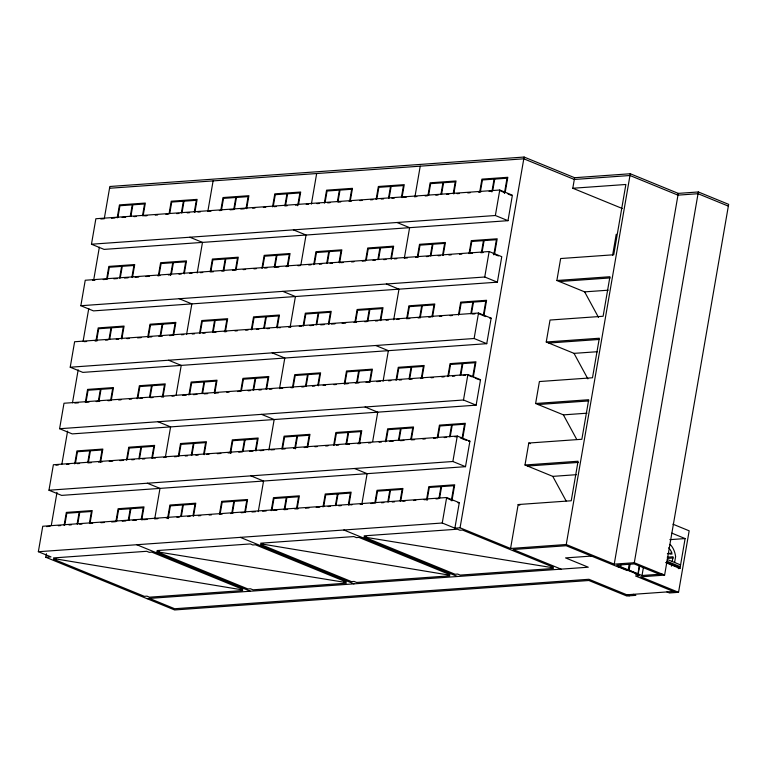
<?xml version="1.0" encoding="UTF-8"?>
<svg xmlns="http://www.w3.org/2000/svg" width="767" height="767" viewBox="0 0 767 767"><rect width="100%" height="100%" fill="white"/><g stroke="black" fill="none" stroke-linecap="round" stroke-linejoin="round"><path stroke-width="1.15" d="M38.35 551.722L42.751 526.248L446.653 497.524L459.28 502.692L454.879 528.175L442.252 523.008L38.35 551.722L50.977 556.89L45.799 557.254L46.413 553.716M48.973 490.218L53.374 464.744L457.276 436.03L469.903 441.188L465.502 466.672L61.6 495.386L48.973 490.218L452.875 461.504L465.502 466.672M59.596 428.724L63.997 403.241L467.899 374.526L480.525 379.694L476.125 405.168L72.223 433.892L59.596 428.724L463.498 400L476.125 405.168M70.219 367.22L74.62 341.746L478.522 313.022L491.148 318.19L486.748 343.674L82.846 372.388L70.219 367.22L474.121 338.506L486.748 343.674M80.842 305.726L85.242 280.243L489.145 251.528L501.771 256.696L497.371 282.17L93.469 310.884L80.842 305.726L484.744 277.002L497.371 282.17M91.465 244.222L95.865 218.739L499.768 190.024L512.394 195.192L507.994 220.675L104.091 249.39L91.465 244.222L495.367 215.508L507.994 220.675M51.303 525.424L56.998 492.414M61.887 464.121L67.592 431.112M72.481 402.819L78.176 369.809M83.066 341.516L88.771 308.507M93.651 280.214L99.355 247.204M104.446 217.732L109.844 186.496L524.101 157.043L574.617 177.714L630.282 173.754L678.277 193.389L698.344 191.961L728.65 204.358L664.606 575.116L640.656 576.822L678.546 592.316L689.169 530.822L672.937 524.177M64.092 525.385L66.336 512.404L92.222 510.563L89.988 523.545M74.715 463.882L76.959 450.91L102.845 449.069L100.611 462.041M85.338 402.387L87.582 389.406L113.468 387.565L111.234 400.547M95.961 340.884L98.205 327.912L124.091 326.071L121.857 339.043M106.584 279.389L108.828 266.408L134.714 264.567L132.48 277.549M117.207 217.886L119.451 204.904L145.337 203.063L143.103 216.045M64.821 524.868L66.834 513.238L79.126 512.366L77.122 523.995M75.444 463.364L77.457 451.744L89.749 450.862L87.745 462.491M86.067 401.87L88.08 390.24L100.372 389.368L98.368 400.997M96.69 340.366L98.694 328.736L110.994 327.864L108.991 339.493M107.313 278.872L109.317 267.242L121.617 266.37L119.614 277.99M117.936 217.368L119.94 205.738L132.24 204.866L130.237 216.495M77.764 523.947L79.778 512.318L91.426 511.493L89.423 523.123M88.387 462.443L90.401 450.823L102.049 449.989L100.046 461.619M99.01 400.949L101.023 389.32L112.672 388.495L110.669 400.115M109.633 339.445L111.646 327.816L123.295 326.991L121.282 338.621M120.256 277.951L122.269 266.322L133.918 265.487L131.905 277.117M130.879 216.447L132.892 204.818L144.541 203.993L142.528 215.623M115.875 521.704L118.118 508.722L144.004 506.882L141.77 519.863M126.497 460.2L128.741 447.228L154.627 445.387L152.393 458.359M137.12 398.706L139.364 385.724L165.25 383.883L163.016 396.865M147.743 337.202L149.987 324.23L175.873 322.389L173.639 335.361M158.366 275.708L160.61 262.726L186.496 260.885L184.262 273.867M169.191 213.025L171.233 201.222L197.119 199.382L194.885 212.363M116.603 521.186L118.617 509.556L143.208 507.812L141.205 519.441M127.226 459.682L129.24 448.062L153.831 446.308L151.828 457.937M137.849 398.188L139.862 386.558L164.454 384.813L162.451 396.434M148.472 336.684L150.485 325.055L175.077 323.31L173.074 334.939M159.095 275.19L161.108 263.56L185.7 261.806L183.696 273.435M169.718 213.686L171.731 202.057L196.323 200.312L194.319 211.941M128.252 520.362L130.265 508.732M138.875 458.858L140.888 447.228M149.498 397.354L151.511 385.734M160.121 335.86L162.134 324.23M170.542 275.526L172.757 262.726M181.367 212.862L183.38 201.232M128.904 520.314L130.908 508.684M139.527 458.81L141.531 447.18M150.15 397.316L152.154 385.686M160.773 335.812L162.777 324.182M171.396 274.308L173.4 262.688M182.019 212.814L184.022 201.184M154.704 519L159.987 488.397L147.36 483.229M165.327 457.506L170.61 426.893L157.983 421.725M176.151 394.823L181.233 365.389L168.606 360.231M186.573 334.498L191.855 303.895L179.229 298.727M197.196 273.004L202.478 242.391L189.852 237.224M207.819 211.5L213.101 180.897M167.657 518.022L169.9 505.041L195.786 503.2L193.552 516.181M178.28 456.518L180.523 443.547L206.409 441.706L204.175 454.678M188.903 395.024L191.146 382.043L217.032 380.202L214.798 393.183M199.525 333.52L201.769 320.548L227.655 318.708L225.421 331.68M210.148 272.026L212.392 259.045L238.278 257.204L236.044 270.185M220.771 210.522L223.015 197.541L248.901 195.7L246.667 208.682M168.184 518.665L170.399 505.875L182.69 505.002L180.686 516.632M179.008 456.001L181.022 444.381L193.313 443.499L191.309 455.128M189.631 394.506L191.645 382.877L203.936 382.004L201.932 393.634M200.254 333.003L202.267 321.373L214.559 320.501L212.555 332.13M210.877 271.508L212.89 259.879L225.182 259.006L223.178 270.626M221.5 210.005L223.513 198.375L235.805 197.502L233.801 209.132M181.328 516.584L183.342 504.954L194.991 504.13L192.987 515.76M191.951 455.08L193.965 443.46L205.614 442.626L203.61 454.256M202.574 393.586L204.588 381.956L216.236 381.132L214.233 392.752M213.197 332.082L215.211 320.453L226.859 319.628L224.856 331.258M223.82 270.588L225.834 258.958L237.482 258.124L235.479 269.754M234.443 209.084L236.457 197.455L248.105 196.63L246.102 208.26M219.439 514.341L221.682 501.359L247.568 499.518L245.335 512.5M230.062 452.837L232.305 439.865L258.191 438.024L255.957 450.996M240.685 391.343L242.928 378.361L268.814 376.52L266.58 389.502M251.308 329.839L253.551 316.867L279.437 315.026L277.203 327.998M261.93 268.345L264.174 255.363L290.06 253.522L287.826 266.504M272.553 206.841L274.797 193.859L300.683 192.018L298.651 203.821M220.167 513.823L222.181 502.193L246.773 500.448L244.769 512.078M230.589 453.489L232.804 440.699L257.396 438.945L255.392 450.574M241.413 390.825L243.427 379.195L268.019 377.45L266.015 389.07M252.036 329.321L254.05 317.691L278.642 315.946L276.638 327.576M262.659 267.827L264.673 256.197L289.264 254.443L287.261 266.072M273.282 206.323L275.295 194.693L299.887 192.948L297.682 205.738M231.816 512.998L233.83 501.369M242.439 451.495L244.452 439.865M253.062 389.991L255.075 378.371M263.685 328.497L265.698 316.867M274.308 266.993L276.321 255.363M284.931 205.498L286.944 193.869M232.468 512.95L234.472 501.321M243.091 451.447L245.095 439.817M253.714 389.952L255.718 378.323M264.337 328.449L266.341 316.819M274.96 266.945L276.964 255.325M285.583 205.451L287.587 193.821M258.268 511.637L263.551 481.034L250.924 475.866M268.891 450.143L274.174 419.53L261.547 414.362M279.514 388.639L284.797 358.026L272.17 352.868M290.137 327.135L295.42 296.532L282.793 291.364M300.961 264.462L306.043 235.028L293.416 229.86M311.383 204.137L316.666 173.534M271.221 510.659L273.464 497.678L299.36 495.837L297.117 508.818M281.844 449.155L284.087 436.183L309.973 434.343L307.74 447.314M292.467 387.661L294.71 374.68L320.596 372.839L318.363 385.82M303.09 326.157L305.333 313.185L331.219 311.344L328.985 324.316M313.713 264.663L315.956 251.681L341.842 249.841L339.608 262.822M324.336 203.159L326.579 190.178L352.465 188.337L350.231 201.318M271.949 510.141L273.963 498.512L286.254 497.639L284.25 509.269M282.572 448.637L284.586 437.017L296.877 436.135L294.873 447.765M293.195 387.143L295.209 375.514L307.5 374.641L305.496 386.271M303.818 325.639L305.832 314.01L318.123 313.137L316.119 324.767M314.441 264.145L316.455 252.516L328.746 251.643L326.742 263.263M325.064 202.641L327.078 191.012L339.369 190.139L337.365 201.769M284.893 509.221L286.906 497.591L298.555 496.767L296.551 508.396M295.314 448.887L297.529 436.097L309.178 435.263L307.174 446.893M306.138 386.223L308.152 374.593L319.801 373.769L317.797 385.389M316.761 324.719L318.775 313.089L330.424 312.265L328.42 323.895M327.384 263.225L329.398 251.595L341.047 250.761L339.043 262.391M338.007 201.721L340.021 190.091L351.67 189.267L349.666 200.896M323.003 506.977L325.246 493.996L351.142 492.155L348.899 505.137M333.626 445.474L335.869 432.502L361.765 430.661L359.522 443.633M344.249 383.979L346.492 370.998L372.388 369.157L370.145 382.139M354.872 322.476L357.115 309.504L383.011 307.663L380.768 320.635M365.495 260.981L367.738 248L393.634 246.159L391.391 259.141M376.118 199.478L378.361 186.496L404.257 184.655L402.013 197.637M323.732 506.46L325.745 494.83L350.337 493.085L348.333 504.715M334.354 444.956L336.368 433.336L360.96 431.581L358.956 443.211M344.977 383.462L346.991 371.832L371.583 370.087L369.579 381.707M355.6 321.958L357.614 310.328L382.206 308.583L380.202 320.213M366.223 260.464L368.237 248.834L392.829 247.079L390.825 258.709M376.846 198.96L378.86 187.33L403.452 185.585L401.448 197.215M335.38 505.635L337.394 494.006M346.003 444.131L348.017 432.502M356.626 382.628L358.64 371.007M367.249 321.133L369.263 309.504M377.872 259.63L379.886 248M388.495 198.135L390.508 186.506M336.032 505.587L338.036 493.958M346.655 444.083L348.659 432.454M357.278 382.589L359.282 370.96M367.901 321.085L369.905 309.456M378.524 259.582L380.528 247.962M389.147 198.087L391.151 186.458M361.832 504.274L367.115 473.67L354.488 468.503M372.657 441.6L377.738 412.167L365.111 406.999M383.078 381.276L388.361 350.663L375.734 345.505M393.701 319.772L398.984 289.169L386.357 284.001M404.324 258.278L409.607 227.665L396.98 222.497M414.947 196.774L420.23 166.171M374.785 503.296L377.028 490.314L402.924 488.474L400.681 501.455M385.408 441.792L387.651 428.82L413.547 426.979L411.304 439.951M396.031 380.298L398.274 367.316L424.17 365.476L421.927 378.457M406.654 318.794L408.897 305.822L434.793 303.981L432.55 316.953M417.277 257.3L419.52 244.318L445.416 242.477L443.173 255.459M428.101 194.617L430.143 182.814L456.039 180.974L453.796 193.955M375.514 502.778L377.527 491.148L389.818 490.276L387.814 501.906M386.137 441.274L388.15 429.654L400.441 428.772L398.437 440.402M396.76 379.78L398.773 368.15L411.064 367.278L409.06 378.908M407.382 318.276L409.396 306.647L421.687 305.774L419.683 317.404M418.005 256.782L420.019 245.152L432.31 244.28L430.306 255.9M428.628 195.278L430.642 183.649L442.933 182.776L440.929 194.406M388.466 501.858L390.47 490.228L402.119 489.404L400.115 501.033M399.089 440.354L401.093 428.734L412.742 427.9L410.738 439.529M409.703 378.86L411.716 367.23L423.365 366.405L421.361 378.026M420.326 317.356L422.339 305.726L433.988 304.902L431.984 316.531M430.949 255.862L432.962 244.232L444.611 243.398L442.607 255.028M441.571 194.358L443.585 182.728L455.234 181.904L453.23 193.533M426.567 499.614L428.811 486.633L454.706 484.792L452.051 500.132M437.19 438.11L439.433 425.139L465.329 423.298L462.674 438.628M447.813 376.616L450.056 363.635L475.952 361.794L473.297 377.134M458.436 315.112L460.679 302.14L486.575 300.29L483.919 315.63M469.059 253.618L471.302 240.637L497.198 238.796L494.542 254.136M479.682 192.114L481.925 179.133L507.821 177.292L505.165 192.632M427.094 500.257L429.309 487.467L453.901 485.722L451.293 500.832M437.919 437.593L439.932 425.973L464.524 424.218L462.118 438.178M448.542 376.098L450.555 364.469L475.147 362.724L472.74 376.674M459.165 314.595L461.178 302.965L485.77 301.22L483.363 315.17M469.788 253.1L471.801 241.471L496.393 239.716L493.785 254.836M480.41 191.597L482.424 179.967L507.016 178.222L504.408 193.332M438.954 498.272L440.958 486.642M449.577 436.768L451.581 425.139M460.2 375.264L462.204 363.644M470.823 313.77L472.827 302.14M481.446 252.266L483.45 240.637M491.868 191.932L494.073 179.142M439.596 498.224L441.61 486.594M450.219 436.72L452.233 425.091M460.842 375.226L462.856 363.596M471.465 313.722L473.479 302.093M482.088 252.218L484.102 240.598M492.711 190.724L494.725 179.095M442.252 523.008L446.653 497.524M452.875 461.504L457.276 436.03M463.498 400L467.899 374.526M474.121 338.506L478.522 313.022M484.744 277.002L489.145 251.528M495.367 215.508L499.768 190.024M454.879 528.175L460.056 527.801L524.101 157.043M460.056 527.801L510.573 548.472L518.166 504.542L571.242 500.765L578.069 461.235L524.992 465.003L528.789 443.038L581.865 439.27L588.692 399.732L535.615 403.509L539.412 381.544L592.488 377.767L599.315 338.228L546.238 342.005L550.035 320.04L603.111 316.263L609.938 276.734L556.861 280.501L560.658 258.537L613.734 254.769L625.872 184.483L572.796 188.251L574.617 177.714M612.593 255.325L616.237 234.242M510.573 548.472L566.247 544.512L630.282 173.754M566.247 544.512L614.233 564.148L678.277 193.389M620.944 564.416L620.551 566.727L617.962 566.909L566.18 545.73L513.104 549.498L561.089 569.133M628.096 570.437L629.093 564.656M618.279 566.89L627.118 570.504L629.065 570.37L630.062 564.589M614.233 564.148L634.299 562.719L698.344 191.961M639.304 565.893L637.904 573.984L629.065 570.37M639.63 565.864L638.23 573.956L635.642 574.147L639.429 575.691L635.546 575.969L675.957 592.498M659.495 574.262L634.232 563.937L616.764 565.174L642.017 575.509L643.436 567.273M671.413 566.161L671.815 563.812M672.218 561.473L673.033 556.784L667.223 557.197M674.605 562.46L675.622 556.602A29.798 19.913 -67.8 0 0 670.08 544.378M678.239 568.568L679.965 568.443L685.123 538.568L671.863 533.142M109.537 188.26L523.794 158.807L574.31 179.468L629.985 175.509L677.97 195.144L698.037 193.715L728.343 206.112M100.793 218.998L104.341 218.748M111.445 218.24L115.002 217.991M122.106 217.483L125.654 217.234M133.947 216.639L136.315 216.476M144.599 215.882L146.967 215.719M155.26 215.124L157.628 214.961M165.912 214.367L168.28 214.204M176.573 213.609L178.941 213.447M187.225 212.852L189.593 212.689M197.896 212.095L200.273 211.922M208.605 211.337L210.992 211.165M219.324 210.57L221.701 210.407M230.033 209.813L233.609 209.554M240.752 209.046L244.318 208.797M252.65 208.202L255.037 208.03M263.369 207.445L265.746 207.272M274.078 206.678L276.465 206.505M284.797 205.92L287.174 205.748M295.506 205.153L297.893 204.99M306.225 204.396L308.602 204.223M316.934 203.629L319.321 203.466M327.653 202.871L330.031 202.699M338.362 202.105L340.74 201.942M349.081 201.347L351.459 201.175M359.79 200.59L362.168 200.417M370.499 199.823L372.887 199.65M381.218 199.065L383.596 198.893M391.927 198.298L394.315 198.126M406.194 197.282L401.381 197.023M414.487 196.697L416.855 196.525M425.139 195.94L427.507 195.767M435.8 195.182L438.168 195.01M446.452 194.425L448.82 194.252M457.113 193.667L459.481 193.495M467.765 192.91L470.133 192.738M478.426 192.153L480.794 191.98M489.078 191.395L491.446 191.223M92.539 280.329L94.907 280.166M103.19 279.572L106.747 279.322M113.852 278.814L117.399 278.565M124.503 278.057L128.06 277.807M135.165 277.299L138.712 277.05M145.816 276.542L149.373 276.293M157.657 275.698L160.025 275.535M168.318 274.941L170.686 274.778M178.97 274.183L181.338 274.02M189.65 273.426L192.038 273.253M200.369 272.668L202.747 272.496M211.078 271.901L213.466 271.729M221.797 271.144L224.175 270.972M232.506 270.377L234.894 270.214M243.225 269.62L245.603 269.447M253.935 268.853L256.312 268.69M264.653 268.095L267.031 267.923M275.363 267.328L278.929 267.079M286.072 266.571L288.459 266.398L287.194 265.881M297.98 265.727L300.357 265.555M308.698 264.96L311.076 264.797M319.408 264.203L321.785 264.03M330.117 263.436L332.504 263.273M340.836 262.678L343.213 262.506M351.545 261.911L353.932 261.748M362.264 261.154L364.641 260.981M372.973 260.397L375.36 260.224M383.692 259.63L386.069 259.457M394.391 258.872L396.76 258.7M405.043 258.115L407.411 257.942M415.704 257.357L418.073 257.185M426.356 256.6L428.724 256.427M438.197 255.756L440.565 255.584M448.858 254.999L451.226 254.826M459.51 254.241L461.878 254.069M470.171 253.484L472.539 253.311M480.823 252.727L483.191 252.554M559.392 281.537L610.11 277.932M556.861 280.501L584.646 291.872L608.183 290.194M84.284 341.66L86.652 341.497M94.935 340.903L97.304 340.74M105.597 340.145L107.965 339.982M116.248 339.388L118.617 339.225M126.91 338.63L129.278 338.468M137.561 337.873L141.118 337.624M148.223 337.116L151.77 336.866M158.874 336.358L162.431 336.109M169.536 335.601L173.083 335.352M181.415 334.757L183.792 334.585M192.124 334L194.502 333.827M202.843 333.233L205.22 333.06M213.552 332.475L215.93 332.303M224.271 331.708L226.649 331.545M234.98 330.951L237.358 330.778M245.689 330.184L248.077 330.021M256.408 329.427L258.786 329.254M267.117 328.659L269.505 328.497M280.214 327.73L276.571 327.384M288.545 327.135L290.933 326.972M299.264 326.378L301.642 326.205M309.973 325.62L313.55 325.361M320.692 324.853L324.259 324.604M331.402 324.096L334.978 323.837M342.12 323.329L345.687 323.08M354.018 322.485L356.396 322.313M364.737 321.728L367.115 321.555M375.447 320.961L377.824 320.788M386.137 320.203L388.505 320.031M396.788 319.446L399.156 319.273M407.45 318.688L409.818 318.516M418.101 317.931L420.469 317.759M428.763 317.174L431.131 317.001M439.414 316.416L441.782 316.244M450.076 315.659L452.444 315.486M472.568 314.058L474.936 313.885M489.854 318.286L491.148 318.19M548.769 343.041L599.487 339.436M546.238 342.005L574.023 353.366L597.56 351.698M74.84 403.078L78.397 402.828M85.501 402.32L89.049 402.071M96.153 401.563L99.71 401.314M107.994 400.719L110.362 400.556M118.655 399.962L121.023 399.799M129.307 399.204L131.675 399.041M139.968 398.447L142.336 398.284M150.62 397.69L152.988 397.527M161.281 396.932L163.649 396.769L162.383 396.251M171.981 396.175L174.358 396.002M182.69 395.408L186.266 395.158M193.409 394.65L196.975 394.391M204.118 393.883L207.694 393.634M214.837 393.126L218.403 392.867M226.735 392.282L229.122 392.11M237.454 391.515L239.831 391.352M248.163 390.758L250.55 390.585M258.882 389.991L261.259 389.828M269.591 389.233L271.969 389.061M280.31 388.466L282.687 388.303M291.019 387.709L293.397 387.536M301.728 386.952L304.115 386.779M312.447 386.185L314.825 386.012M323.156 385.427L325.544 385.255M333.875 384.66L336.253 384.497M344.584 383.903L348.16 383.644M355.303 383.136L358.87 382.886M366.012 382.378L369.589 382.119M376.693 381.621L380.25 381.362M388.533 380.777L390.902 380.605M399.195 380.02L401.563 379.847M409.846 379.262L412.215 379.09M420.508 378.505L422.876 378.332M431.159 377.748L433.528 377.575M441.821 376.99L444.189 376.818M452.472 376.233L454.841 376.06M463.134 375.475L465.502 375.303M479.231 379.78L480.525 379.694M538.146 404.535L588.864 400.93M535.615 403.509L563.4 414.87L587.033 413.192M55.933 465.166L58.302 465.003M66.585 464.409L68.953 464.246M77.246 463.651L79.615 463.489M87.898 462.894L91.455 462.645M98.559 462.137L102.107 461.887M109.211 461.379L112.768 461.13M119.873 460.622L123.42 460.373M131.713 459.778L134.081 459.615M142.365 459.021L144.733 458.858M155.404 458.1L151.761 457.746M163.735 457.506L166.123 457.333M174.454 456.739L176.832 456.576M185.163 455.982L187.541 455.809M195.882 455.214L198.26 455.052M206.591 454.457L208.969 454.285M217.301 453.69L220.877 453.441M228.02 452.933L231.586 452.683M238.729 452.175L242.305 451.916M249.448 451.408L253.014 451.159M260.157 450.651L263.733 450.392M270.876 449.884L274.442 449.635M282.774 449.04L285.161 448.868M293.493 448.283L295.87 448.11M304.202 447.516L306.589 447.343M314.921 446.758L317.298 446.586M325.63 445.991L328.017 445.819M336.349 445.234L338.726 445.061M347.058 444.467L349.436 444.304M357.777 443.709L360.154 443.537L358.889 443.019M368.438 442.952L370.806 442.78M379.099 442.195L381.467 442.022M389.751 441.437L393.308 441.178M400.412 440.68L403.96 440.421M412.253 439.836L414.621 439.664M422.905 439.079L425.273 438.906M433.566 438.321L435.934 438.149M444.218 437.564L446.586 437.391M454.879 436.807L457.247 436.634M468.608 441.284L469.903 441.188M527.523 466.039L578.241 462.434M524.992 465.003L552.777 476.374L576.314 474.696M46.49 526.584L50.047 526.335M58.33 525.74L60.698 525.577M68.992 524.983L71.36 524.82M79.643 524.225L82.011 524.062M90.305 523.468L92.673 523.305M100.956 522.711L104.513 522.461M111.618 521.953L115.165 521.704M122.269 521.196L125.826 520.946M132.931 520.438L136.478 520.189M143.592 519.681L147.159 519.422M155.5 518.837L157.877 518.665M166.209 518.07L168.587 517.907M176.918 517.313L179.305 517.14M187.637 516.546L190.015 516.383M198.346 515.788L200.733 515.616M209.065 515.021L211.443 514.858M219.774 514.264L222.162 514.091M230.493 513.507L232.871 513.334M241.202 512.739L243.58 512.567M251.921 511.982L255.488 511.723M262.63 511.215L266.207 510.966M273.349 510.458L276.916 510.199M284.058 509.691L287.625 509.441M294.768 508.933L298.344 508.674M305.487 508.166L309.053 507.917M316.196 507.409L319.772 507.15M328.103 506.565L330.481 506.393M338.813 505.798L341.2 505.635M351.9 504.868L348.266 504.523M360.183 504.283L362.551 504.111M370.844 503.526L373.213 503.353M381.496 502.768L383.864 502.596M392.158 502.011L394.526 501.839M402.809 501.254L405.177 501.081M413.471 500.496L415.839 500.324M424.122 499.739L427.679 499.48M435.963 498.895L438.331 498.723M457.985 502.788L459.28 502.692M56.029 558.951L53.441 559.143L144.369 596.333L146.957 596.151L149.488 597.186L242.698 590.561L240.167 589.526L56.029 558.951L53.508 557.925L146.718 551.291L149.239 552.326L151.828 552.144L242.755 589.344L240.167 589.526M157.005 551.78L159.594 551.588L157.072 550.562L250.282 543.928L252.803 544.963L255.392 544.781L346.32 581.98L343.731 582.163L157.005 551.78L247.933 588.97L250.521 588.788L253.052 589.823L346.262 583.198L343.731 582.163M263.158 544.225L260.569 544.417L351.497 581.607L354.086 581.424L356.617 582.46L449.826 575.835L447.295 574.799L263.158 544.225L260.636 543.199L353.846 536.564L356.367 537.6L358.956 537.418L449.884 574.617L447.295 574.799M364.133 537.053L366.722 536.862L364.2 535.836L457.41 529.201L459.932 530.237L462.52 530.055L553.448 567.254L550.859 567.436L364.133 537.053L455.061 574.243L457.659 574.061L460.181 575.097L553.391 568.472L550.859 567.436M669.831 539.661L685.123 538.568M591.434 556.065L565.547 557.906L588.279 567.206L146.833 598.586M667.376 553.716L671.882 552.93A26.701 17.842 -67.8 0 0 668.671 547.811M669.802 554.148L672.122 553.985M667.434 558.395L673.234 557.983M642.017 575.509L662.084 574.08M626.831 594.78L673.436 591.472M678.546 592.316L669.486 592.958L666.954 591.932M572.796 188.251L622.219 208.471M500.774 191.06L504.907 192.747M508.003 194.013L511.1 195.288M493.248 253.829L498.416 255.938M478.493 313.636L485.722 316.598M467.87 375.14L472.002 376.827M475.099 378.093L478.205 379.358M528.789 443.038L530.323 443.671M460.344 437.899L466.547 440.44M667.309 559.507L680.578 564.924M667.012 561.262L680.271 566.688L677.683 566.871L666.628 562.345M665.603 562.566L679.965 568.443M518.166 504.542L519.825 505.223M634.299 562.719L664.606 575.116M619.257 566.823L636.936 574.052M447.66 498.56L452.818 500.669M633.302 594.32L635.824 595.355L626.764 595.997L588.874 580.504L174.617 609.957L45.799 557.254M629.352 595.815L588.941 579.286L174.684 608.739L149.421 598.404M343.865 529.997L457.525 576.496M240.301 537.36L353.961 583.86M141.138 519.249L142.403 519.767M136.737 544.723L250.397 591.223M584.646 291.872L598.49 317.375M574.023 353.366L587.867 378.879M563.4 414.87L576.736 439.433M552.777 476.374L566.113 500.937"/></g></svg>
